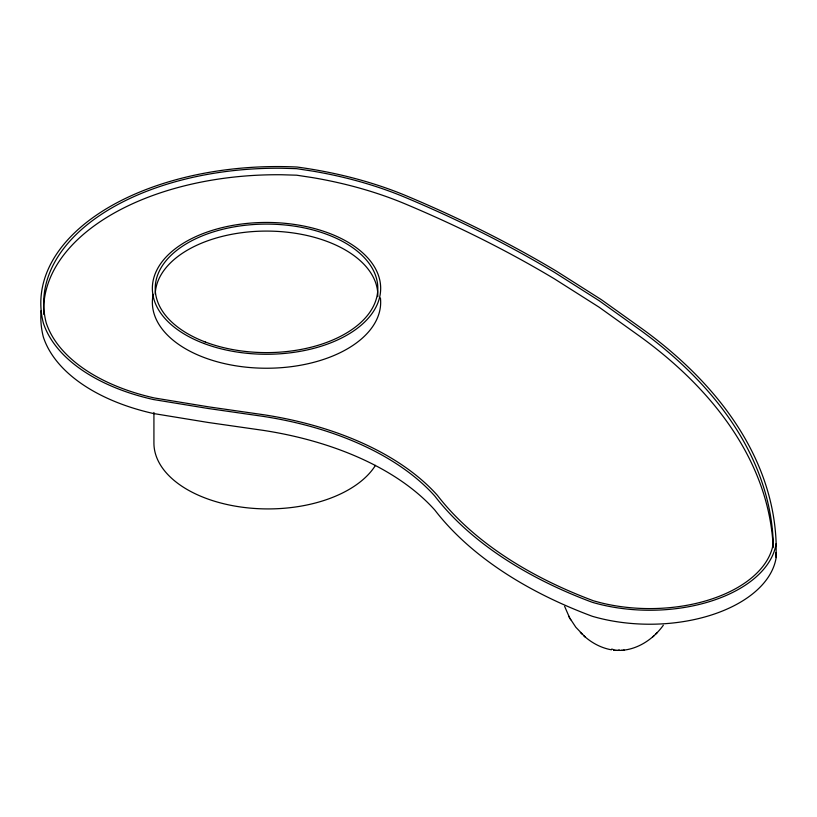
<?xml version="1.0" encoding="UTF-8"?>
<svg xmlns="http://www.w3.org/2000/svg" width="817" height="817" viewBox="0 0 817 817"><rect width="100%" height="100%" fill="white"/><g stroke="black" fill="none" stroke-linecap="round" stroke-linejoin="round"><path stroke-width="1.23" d="M663.333 625.24C653.324 639.211 637.311 649.995 619.746 650.424M652.528 637.056L654.192 635.493M655.571 634.186L657.379 632.481M623.228 650.179L624.208 650.097M621.492 650.342L622.084 650.291M615.64 650.291L617.989 650.424M614.496 650.179L613.526 650.097L616.232 650.342M611.433 649.811C600.985 647.952 591.263 642.683 583.532 635.493M569.817 618.142L575.822 627.231L585.197 637.056M580.346 632.481L582.153 634.186M564.618 606.337L569.49 617.56M568.55 615.885L570.736 619.776M776.15 543.571A126.911 73.275 0 0 1 592.254 602.292A423.574 244.549 0 0 1 434.818 496.072A271.591 156.803 0 0 0 263.166 416.374L208.08 408.48L153.484 399.544A177.371 102.411 0 0 1 43.332 322.991A236.522 136.551 0 0 1 297.082 167.036A305.344 176.288 0 0 1 405.651 195.529A1135.906 655.806 0 0 1 556.459 271.173L601.322 299.635L643.214 329.578A615.313 355.252 0 0 1 776.15 543.571L776.15 557.551A126.911 73.275 0 0 1 592.254 616.273A423.574 244.549 0 0 1 434.818 510.053A271.591 156.803 0 0 0 263.166 430.355L208.08 422.46L153.484 413.525A177.371 102.411 0 0 1 43.332 336.972A236.522 136.551 0 0 1 41.075 310.705M153.923 412.462L153.923 443.018A114.145 65.901 0 0 0 248.439 507.939A114.145 65.901 0 0 0 375.473 465.343M155.24 294.049A111.296 64.257 0 0 1 268.762 231.099A111.296 64.257 0 0 1 377.791 296.642M380.416 297.98A114.145 65.901 0 0 1 263.309 368.212A114.145 65.901 0 0 1 153.218 294.294M619.531 649.964A17.106 9.875 0 0 1 618.193 649.964M612.944 649.362A17.106 9.875 0 0 1 611.698 649.066M775.936 552.68A615.313 355.252 0 0 1 776.15 557.551M773.199 547.615A612.352 353.536 0 0 0 640.937 337.125L599.157 307.233L554.406 278.842A1133.036 654.151 0 0 0 403.976 203.392A302.484 174.634 0 0 0 312.85 177.667L296.642 175.195L281.834 174.756A233.642 134.897 0 0 0 43.822 314.474M773.291 543.509L772.32 548.044A124.061 71.62 0 0 1 600.852 602.793L593.683 600.863A420.745 242.915 0 0 1 437.371 495.306A274.43 158.437 0 0 0 263.922 414.781L208.815 406.886L154.433 397.981A174.44 100.716 0 0 1 46.171 322.725A233.642 134.897 0 0 1 281.834 168.241L296.642 168.67L312.85 171.141A302.484 174.634 0 0 1 403.976 196.866A1133.036 654.151 0 0 1 554.406 272.316L599.157 300.717L640.957 330.589A612.352 353.536 0 0 1 773.301 543.509M203.668 343.375A114.145 65.901 0 0 0 380.467 292.272A114.145 65.901 0 0 0 215.412 229.424A114.145 65.901 0 0 0 203.668 343.375M205.241 341.996A111.296 64.257 0 0 0 377.617 292.169A111.296 64.257 0 0 0 216.689 230.894A111.296 64.257 0 0 0 205.241 341.996"/></g></svg>
